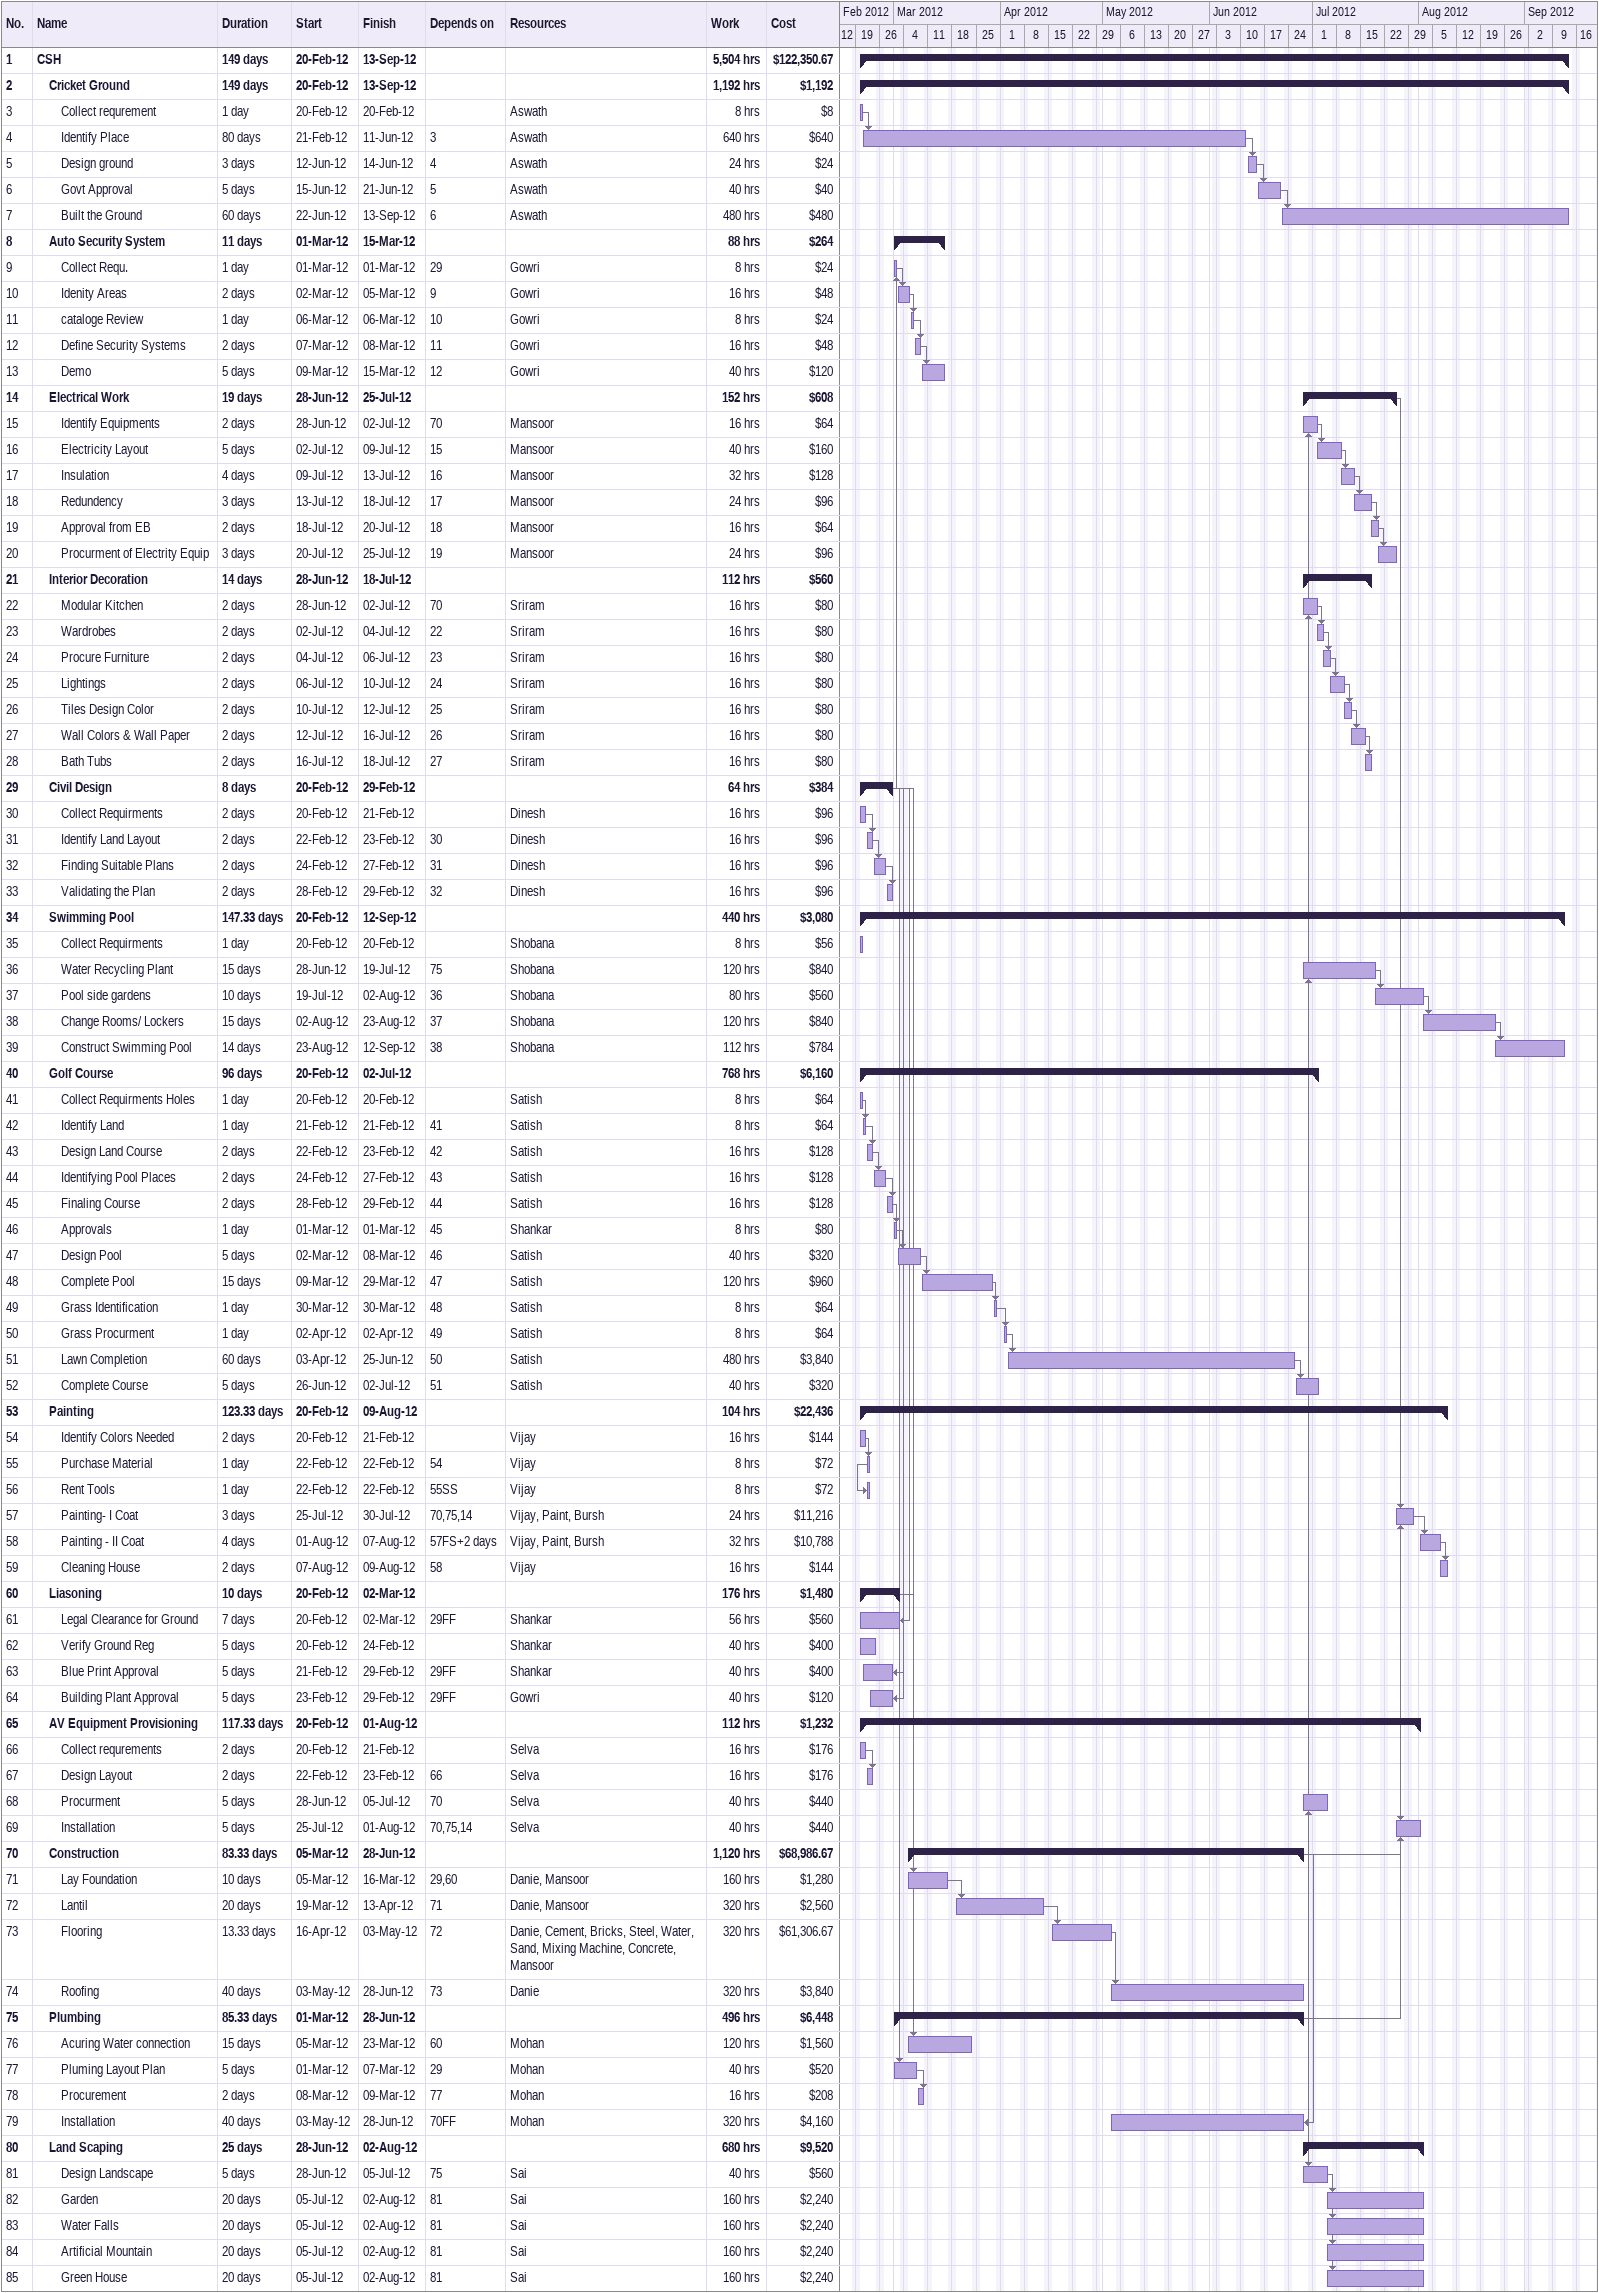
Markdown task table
| ID | Level | Task | Duration | Start | Finish | Predecessors | Resources | Work (h) | Cost ($) |
|---|---|---|---|---|---|---|---|---|---|
| 1 | 1 | **CSH** | 149d | 2012-02-20 | 2012-09-13 |  |  | 5504 | 122350.67 |
| 2 | 2 | **Cricket Ground** | 149d | 2012-02-20 | 2012-09-13 |  |  | 1192 | 1192 |
| 3 | 3 | Collect requrement | 1d | 2012-02-20 | 2012-02-20 |  | Aswath | 8 | 8 |
| 4 | 3 | Identify Place | 80d | 2012-02-21 | 2012-06-11 | 3 | Aswath | 640 | 640 |
| 5 | 3 | Design ground | 3d | 2012-06-12 | 2012-06-14 | 4 | Aswath | 24 | 24 |
| 6 | 3 | Govt Approval | 5d | 2012-06-15 | 2012-06-21 | 5 | Aswath | 40 | 40 |
| 7 | 3 | Built the Ground | 60d | 2012-06-22 | 2012-09-13 | 6 | Aswath | 480 | 480 |
| 8 | 2 | **Auto Security System** | 11d | 2012-03-01 | 2012-03-15 |  |  | 88 | 264 |
| 9 | 3 | Collect Requ. | 1d | 2012-03-01 | 2012-03-01 | 29 | Gowri | 8 | 24 |
| 10 | 3 | Idenity Areas | 2d | 2012-03-02 | 2012-03-05 | 9 | Gowri | 16 | 48 |
| 11 | 3 | cataloge Review | 1d | 2012-03-06 | 2012-03-06 | 10 | Gowri | 8 | 24 |
| 12 | 3 | Define Security Systems | 2d | 2012-03-07 | 2012-03-08 | 11 | Gowri | 16 | 48 |
| 13 | 3 | Demo | 5d | 2012-03-09 | 2012-03-15 | 12 | Gowri | 40 | 120 |
| 14 | 2 | **Electrical Work** | 19d | 2012-06-28 | 2012-07-25 |  |  | 152 | 608 |
| 15 | 3 | Identify Equipments | 2d | 2012-06-28 | 2012-07-02 | 70 | Mansoor | 16 | 64 |
| 16 | 3 | Electricity Layout | 5d | 2012-07-02 | 2012-07-09 | 15 | Mansoor | 40 | 160 |
| 17 | 3 | Insulation | 4d | 2012-07-09 | 2012-07-13 | 16 | Mansoor | 32 | 128 |
| 18 | 3 | Redundency | 3d | 2012-07-13 | 2012-07-18 | 17 | Mansoor | 24 | 96 |
| 19 | 3 | Approval from EB | 2d | 2012-07-18 | 2012-07-20 | 18 | Mansoor | 16 | 64 |
| 20 | 3 | Procurment of Electrity Equip | 3d | 2012-07-20 | 2012-07-25 | 19 | Mansoor | 24 | 96 |
| 21 | 2 | **Interior Decoration** | 14d | 2012-06-28 | 2012-07-18 |  |  | 112 | 560 |
| 22 | 3 | Modular Kitchen | 2d | 2012-06-28 | 2012-07-02 | 70 | Sriram | 16 | 80 |
| 23 | 3 | Wardrobes | 2d | 2012-07-02 | 2012-07-04 | 22 | Sriram | 16 | 80 |
| 24 | 3 | Procure Furniture | 2d | 2012-07-04 | 2012-07-06 | 23 | Sriram | 16 | 80 |
| 25 | 3 | Lightings | 2d | 2012-07-06 | 2012-07-10 | 24 | Sriram | 16 | 80 |
| 26 | 3 | Tiles Design Color | 2d | 2012-07-10 | 2012-07-12 | 25 | Sriram | 16 | 80 |
| 27 | 3 | Wall Colors & Wall Paper | 2d | 2012-07-12 | 2012-07-16 | 26 | Sriram | 16 | 80 |
| 28 | 3 | Bath Tubs | 2d | 2012-07-16 | 2012-07-18 | 27 | Sriram | 16 | 80 |
| 29 | 2 | **Civil Design** | 8d | 2012-02-20 | 2012-02-29 |  |  | 64 | 384 |
| 30 | 3 | Collect Requirments | 2d | 2012-02-20 | 2012-02-21 |  | Dinesh | 16 | 96 |
| 31 | 3 | Identify Land Layout | 2d | 2012-02-22 | 2012-02-23 | 30 | Dinesh | 16 | 96 |
| 32 | 3 | Finding Suitable Plans | 2d | 2012-02-24 | 2012-02-27 | 31 | Dinesh | 16 | 96 |
| 33 | 3 | Validating the Plan | 2d | 2012-02-28 | 2012-02-29 | 32 | Dinesh | 16 | 96 |
| 34 | 2 | **Swimming Pool** | 147.33d | 2012-02-20 | 2012-09-12 |  |  | 440 | 3080 |
| 35 | 3 | Collect Requirments | 1d | 2012-02-20 | 2012-02-20 |  | Shobana | 8 | 56 |
| 36 | 3 | Water Recycling Plant | 15d | 2012-06-28 | 2012-07-19 | 75 | Shobana | 120 | 840 |
| 37 | 3 | Pool side gardens | 10d | 2012-07-19 | 2012-08-02 | 36 | Shobana | 80 | 560 |
| 38 | 3 | Change Rooms/ Lockers | 15d | 2012-08-02 | 2012-08-23 | 37 | Shobana | 120 | 840 |
| 39 | 3 | Construct Swimming Pool | 14d | 2012-08-23 | 2012-09-12 | 38 | Shobana | 112 | 784 |
| 40 | 2 | **Golf Course** | 96d | 2012-02-20 | 2012-07-02 |  |  | 768 | 6160 |
| 41 | 3 | Collect Requirments Holes | 1d | 2012-02-20 | 2012-02-20 |  | Satish | 8 | 64 |
| 42 | 3 | Identify Land | 1d | 2012-02-21 | 2012-02-21 | 41 | Satish | 8 | 64 |
| 43 | 3 | Design Land Course | 2d | 2012-02-22 | 2012-02-23 | 42 | Satish | 16 | 128 |
| 44 | 3 | Identifying Pool Places | 2d | 2012-02-24 | 2012-02-27 | 43 | Satish | 16 | 128 |
| 45 | 3 | Finaling Course | 2d | 2012-02-28 | 2012-02-29 | 44 | Satish | 16 | 128 |
| 46 | 3 | Approvals | 1d | 2012-03-01 | 2012-03-01 | 45 | Shankar | 8 | 80 |
| 47 | 3 | Design Pool | 5d | 2012-03-02 | 2012-03-08 | 46 | Satish | 40 | 320 |
| 48 | 3 | Complete Pool | 15d | 2012-03-09 | 2012-03-29 | 47 | Satish | 120 | 960 |
| 49 | 3 | Grass Identification | 1d | 2012-03-30 | 2012-03-30 | 48 | Satish | 8 | 64 |
| 50 | 3 | Grass Procurment | 1d | 2012-04-02 | 2012-04-02 | 49 | Satish | 8 | 64 |
| 51 | 3 | Lawn Completion | 60d | 2012-04-03 | 2012-06-25 | 50 | Satish | 480 | 3840 |
| 52 | 3 | Complete Course | 5d | 2012-06-26 | 2012-07-02 | 51 | Satish | 40 | 320 |
| 53 | 2 | **Painting** | 123.33d | 2012-02-20 | 2012-08-09 |  |  | 104 | 22436 |
| 54 | 3 | Identify Colors Needed | 2d | 2012-02-20 | 2012-02-21 |  | Vijay | 16 | 144 |
| 55 | 3 | Purchase Material | 1d | 2012-02-22 | 2012-02-22 | 54 | Vijay | 8 | 72 |
| 56 | 3 | Rent Tools | 1d | 2012-02-22 | 2012-02-22 | 55SS | Vijay | 8 | 72 |
| 57 | 3 | Painting- I Coat | 3d | 2012-07-25 | 2012-07-30 | 70, 75, 14 | Vijay, Paint, Bursh | 24 | 11216 |
| 58 | 3 | Painting - II Coat | 4d | 2012-08-01 | 2012-08-07 | 57FS+2d | Vijay, Paint, Bursh | 32 | 10788 |
| 59 | 3 | Cleaning House | 2d | 2012-08-07 | 2012-08-09 | 58 | Vijay | 16 | 144 |
| 60 | 2 | **Liasoning** | 10d | 2012-02-20 | 2012-03-02 |  |  | 176 | 1480 |
| 61 | 3 | Legal Clearance for Ground | 7d | 2012-02-20 | 2012-03-02 | 29FF | Shankar | 56 | 560 |
| 62 | 3 | Verify Ground Reg | 5d | 2012-02-20 | 2012-02-24 |  | Shankar | 40 | 400 |
| 63 | 3 | Blue Print Approval | 5d | 2012-02-21 | 2012-02-29 | 29FF | Shankar | 40 | 400 |
| 64 | 3 | Building Plant Approval | 5d | 2012-02-23 | 2012-02-29 | 29FF | Gowri | 40 | 120 |
| 65 | 2 | **AV Equipment Provisioning** | 117.33d | 2012-02-20 | 2012-08-01 |  |  | 112 | 1232 |
| 66 | 3 | Collect requrements | 2d | 2012-02-20 | 2012-02-21 |  | Selva | 16 | 176 |
| 67 | 3 | Design Layout | 2d | 2012-02-22 | 2012-02-23 | 66 | Selva | 16 | 176 |
| 68 | 3 | Procurment | 5d | 2012-06-28 | 2012-07-05 | 70 | Selva | 40 | 440 |
| 69 | 3 | Installation | 5d | 2012-07-25 | 2012-08-01 | 70, 75, 14 | Selva | 40 | 440 |
| 70 | 2 | **Construction** | 83.33d | 2012-03-05 | 2012-06-28 |  |  | 1120 | 68986.67 |
| 71 | 3 | Lay Foundation | 10d | 2012-03-05 | 2012-03-16 | 29, 60 | Danie, Mansoor | 160 | 1280 |
| 72 | 3 | Lantil | 20d | 2012-03-19 | 2012-04-13 | 71 | Danie, Mansoor | 320 | 2560 |
| 73 | 3 | Flooring | 13.33d | 2012-04-16 | 2012-05-03 | 72 | Danie, Cement, Bricks, Steel, Water, Sand, Mixing Machine, Concrete, Mansoor | 320 | 61306.67 |
| 74 | 3 | Roofing | 40d | 2012-05-03 | 2012-06-28 | 73 | Danie | 320 | 3840 |
| 75 | 2 | **Plumbing** | 85.33d | 2012-03-01 | 2012-06-28 |  |  | 496 | 6448 |
| 76 | 3 | Acuring Water connection | 15d | 2012-03-05 | 2012-03-23 | 60 | Mohan | 120 | 1560 |
| 77 | 3 | Pluming Layout Plan | 5d | 2012-03-01 | 2012-03-07 | 29 | Mohan | 40 | 520 |
| 78 | 3 | Procurement | 2d | 2012-03-08 | 2012-03-09 | 77 | Mohan | 16 | 208 |
| 79 | 3 | Installation | 40d | 2012-05-03 | 2012-06-28 | 70FF | Mohan | 320 | 4160 |
| 80 | 2 | **Land Scaping** | 25d | 2012-06-28 | 2012-08-02 |  |  | 680 | 9520 |
| 81 | 3 | Design Landscape | 5d | 2012-06-28 | 2012-07-05 | 75 | Sai | 40 | 560 |
| 82 | 3 | Garden | 20d | 2012-07-05 | 2012-08-02 | 81 | Sai | 160 | 2240 |
| 83 | 3 | Water Falls | 20d | 2012-07-05 | 2012-08-02 | 81 | Sai | 160 | 2240 |
| 84 | 3 | Artificial Mountain | 20d | 2012-07-05 | 2012-08-02 | 81 | Sai | 160 | 2240 |
| 85 | 3 | Green House | 20d | 2012-07-05 | 2012-08-02 | 81 | Sai | 160 | 2240 |
